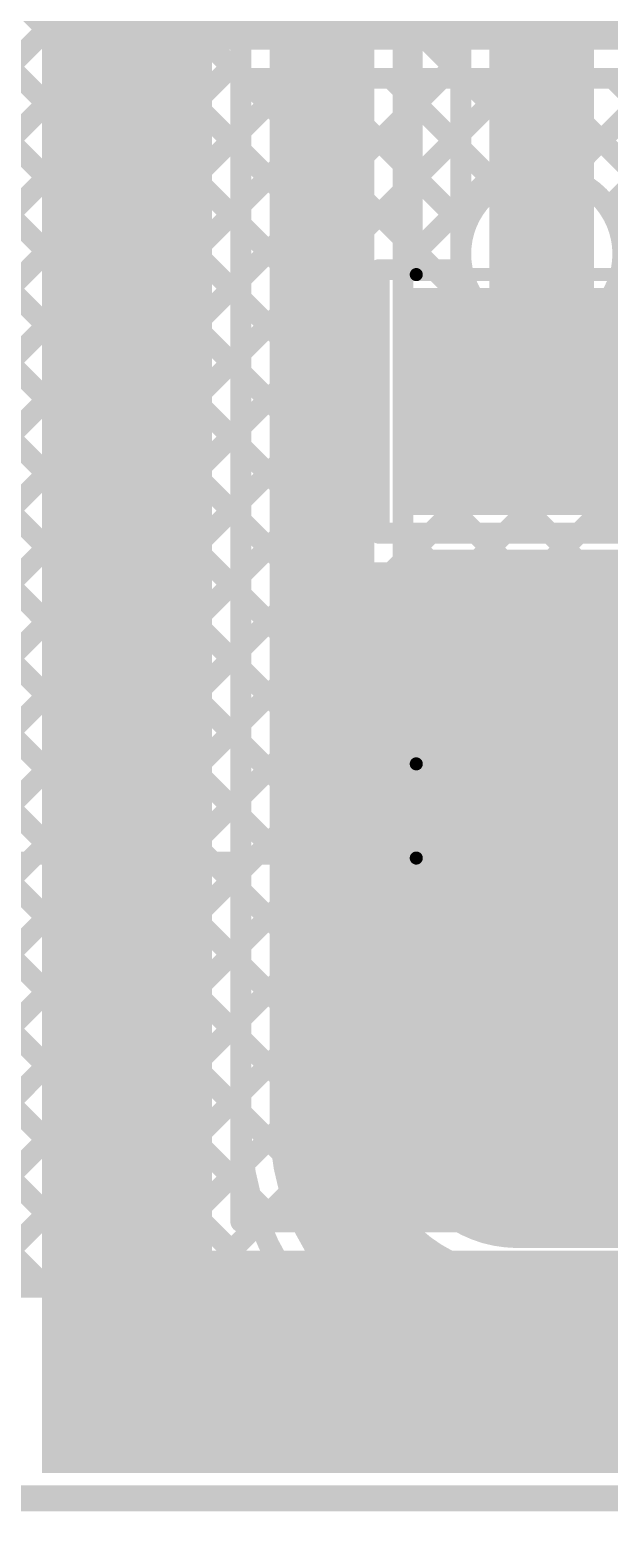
# Model space of a CAD drawing. Header units: millimetres. Extents: x 3.06 to 5.82, y 1.29 to 3.84.
# Drawn here: x 3.543 to 3.765, y 1.286 to 1.853 of the extents above; entities that cross this region are included whole.
import ezdxf

# ---------------------------------------------------------------- set-up
doc = ezdxf.new("R2010")
doc.units = ezdxf.units.MM
doc.header["$MEASUREMENT"] = 0
for name, color, linetype in [('BottomLayer', 5, 'Continuous'), ('BottomOverlay', 54, 'Continuous'), ('BottomPaste', 16, 'Continuous'), ('BottomSolder', 6, 'Continuous'), ('Mechanical13', 56, 'Continuous'), ('MultiLayer', 9, 'Continuous'), ('TopLayer', 1, 'Continuous'), ('TopOverlay', 2, 'Continuous'), ('TopPaste', 8, 'Continuous'), ('TopSolder', 216, 'Continuous'), ('ViaHoleLayer', 16, 'Continuous')]:
    doc.layers.add(name, color=color, linetype=linetype)

# ---------------------------------------------------------------- blocks, each defined once
blk = doc.blocks.new('SMD_H______4')
at = {"layer": 'TopLayer'}
for points in [[(-0.43393, -0.04921), (-0.36307, -0.04921), (-0.43393, 0.04921), (-0.36307, 0.04921)], [(-0.34187, -0.04921), (-0.26313, -0.04921), (-0.34187, 0.04921), (-0.26313, 0.04921)]]:
    blk.add_solid(points, dxfattribs=at)
at = {"layer": 'TopOverlay', "const_width": 0.005}
for points in [[(-0.477, 0.661), (-0.477, 0.046)], [(-0.477, 0.046), (-0.441, 0.046)], [(-0.441, 0.046), (-0.441, -0.057)], [(-0.254, 0.046), (0.151, 0.046)], [(-0.254, 0.046), (-0.254, -0.057)]]:
    blk.add_lwpolyline(points, dxfattribs=at)
at = {"layer": 'TopOverlay', "const_width": 0.0025}
for points in [[(-0.47825, 0.046, 1), (-0.47575, 0.046, 1)], [(-0.47825, 0.046, 1), (-0.47575, 0.046, 1)], [(-0.44225, 0.046, 1), (-0.43975, 0.046, 1)], [(-0.44225, 0.046, 1), (-0.43975, 0.046, 1)], [(-0.25525, 0.046, 1), (-0.25275, 0.046, 1)], [(-0.25525, 0.046, 1), (-0.25275, 0.046, 1)]]:
    blk.add_lwpolyline(points, format="xyb", close=True, dxfattribs=at)
at = {"layer": 'TopPaste'}
for points in [[(-0.43393, -0.04921), (-0.36307, -0.04921), (-0.43393, 0.04921), (-0.36307, 0.04921)], [(-0.34187, -0.04921), (-0.26313, -0.04921), (-0.34187, 0.04921), (-0.26313, 0.04921)]]:
    blk.add_solid(points, dxfattribs=at)
at = {"layer": 'TopSolder'}
for points in [[(-0.43793, -0.05321), (-0.35907, -0.05321), (-0.43793, 0.05321), (-0.35907, 0.05321)], [(-0.34587, -0.05321), (-0.25913, -0.05321), (-0.34587, 0.05321), (-0.25913, 0.05321)]]:
    blk.add_solid(points, dxfattribs=at)
blk = doc.blocks.new('RES_0805_B_51')
at = {"layer": 'BottomLayer'}
for points in [[(-0.06, -0.025), (-0.02, -0.025), (-0.06, 0.025), (-0.02, 0.025)], [(0.02, -0.025), (0.06, -0.025), (0.02, 0.025), (0.06, 0.025)]]:
    blk.add_solid(points, dxfattribs=at)
at = {"layer": 'BottomOverlay', "const_width": 0.00787}
for points in [[(-0.065, 0.03), (-0.065, -0.03)], [(0.065, 0.03), (-0.065, 0.03)], [(0.065, 0.03), (0.065, -0.03)], [(0.065, -0.03), (-0.065, -0.03)]]:
    blk.add_lwpolyline(points, dxfattribs=at)
at = {"layer": 'BottomOverlay', "const_width": 0.00394}
for points in [[(-0.06697, 0.03, 1), (-0.06303, 0.03, 1)], [(-0.06697, 0.03, 1), (-0.06303, 0.03, 1)], [(0.06303, 0.03, 1), (0.06697, 0.03, 1)], [(0.06303, 0.03, 1), (0.06697, 0.03, 1)], [(-0.06697, -0.03, 1), (-0.06303, -0.03, 1)], [(-0.06697, -0.03, 1), (-0.06303, -0.03, 1)], [(0.06303, -0.03, 1), (0.06697, -0.03, 1)], [(0.06303, -0.03, 1), (0.06697, -0.03, 1)]]:
    blk.add_lwpolyline(points, format="xyb", close=True, dxfattribs=at)
at = {"layer": 'BottomPaste'}
for points in [[(-0.06, -0.025), (-0.02, -0.025), (-0.06, 0.025), (-0.02, 0.025)], [(0.02, -0.025), (0.06, -0.025), (0.02, 0.025), (0.06, 0.025)]]:
    blk.add_solid(points, dxfattribs=at)
at = {"layer": 'BottomSolder'}
for points in [[(-0.064, -0.029), (-0.016, -0.029), (-0.064, 0.029), (-0.016, 0.029)], [(0.016, -0.029), (0.064, -0.029), (0.016, 0.029), (0.064, 0.029)]]:
    blk.add_solid(points, dxfattribs=at)

msp = doc.modelspace()

# ---------------------------------------------------------------- linework, layer by layer
at = {"layer": 'BottomLayer'}
for points, const_width in [([(3.133, 2.32587), (3.624, 1.83487)], 0.008), ([(3.133, 2.29758), (3.624, 1.80658)], 0.008), ([(3.133, 2.2693), (3.624, 1.7783)], 0.008), ([(3.133, 2.24101), (3.624, 1.75001)], 0.008), ([(3.133, 2.21273), (3.624, 1.72173)], 0.008), ([(3.133, 2.18444), (3.624, 1.69344)], 0.008), ([(3.133, 2.15616), (3.624, 1.66516)], 0.008), ([(3.133, 2.12788), (3.624, 1.63688)], 0.008), ([(3.73908, 1.76691), (3.73908, 2.1)], 0.04), ([(3.133, 2.09959), (3.624, 1.60859)], 0.008), ([(3.70808, 1.76691), (3.70808, 2.1)], 0.008), ([(3.133, 2.07131), (3.624, 1.58031)], 0.008), ([(3.133, 2.04302), (3.624, 1.55202)], 0.008), ([(3.686, 1.64953), (4.057, 2.02053)], 0.008), ([(3.133, 2.01474), (3.624, 1.52374)], 0.008), ([(3.25106, 1.554), (3.70808, 2.01102)], 0.008), ([(3.133, 1.98645), (3.624, 1.49545)], 0.008), ([(3.27934, 1.554), (3.70808, 1.98274)], 0.008), ([(3.133, 1.95817), (3.624, 1.46717)], 0.008), ([(3.133, 1.92989), (3.624, 1.43889)], 0.008), ([(3.133, 1.9016), (3.62768, 1.40692)], 0.008), ([(3.655, 1.43454), (3.655, 1.873)], 0.04), ([(3.133, 1.87332), (3.63432, 1.372)], 0.008), ([(3.624, 1.43454), (3.624, 1.873)], 0.008), ([(3.686, 1.43454), (3.686, 1.873)], 0.008), ([(3.30762, 1.554), (3.624, 1.87038)], 0.008), ([(3.30762, 1.554), (3.624, 1.87038)], 0.008), ([(3.686, 1.84752), (3.70808, 1.8696)], 0.008), ([(3.686, 1.85772), (3.70808, 1.83564)], 0.008), ([(3.133, 1.84503), (3.60603, 1.372)], 0.008), ([(3.33591, 1.554), (3.624, 1.84209)], 0.008), ([(3.686, 1.81924), (3.70808, 1.84131)], 0.008), ([(3.686, 1.82943), (3.70808, 1.80736)], 0.008), ([(3.133, 1.81675), (3.57775, 1.372)], 0.008), ([(3.352, 1.54181), (3.624, 1.81381)], 0.008), ([(3.686, 1.79095), (3.70808, 1.81303)], 0.008), ([(3.686, 1.62125), (3.877, 1.81225)], 0.008), ([(3.686, 1.80115), (3.70808, 1.77907)], 0.008), ([(3.133, 1.78846), (3.54946, 1.372)], 0.008), ([(3.352, 1.51352), (3.624, 1.78552)], 0.008), ([(3.686, 1.76267), (3.70808, 1.78475)], 0.008), ([(3.686, 1.59296), (3.877, 1.78396)], 0.008), ([(3.686, 1.77287), (3.81787, 1.641)], 0.008), ([(3.352, 1.48524), (3.624, 1.75724)], 0.008), ([(3.686, 1.73439), (3.70944, 1.75782)], 0.008), ([(3.686, 1.56468), (3.877, 1.75568)], 0.008), ([(3.76521, 1.75023), (3.877, 1.63843)], 0.008), ([(3.686, 1.74458), (3.79071, 1.63987)], 0.008), ([(3.686, 1.7061), (3.72136, 1.74146)], 0.008), ([(3.686, 1.67782), (3.74458, 1.7364)], 0.008), ([(3.74945, 1.7377), (3.84615, 1.641)], 0.008), ([(3.352, 1.45695), (3.624, 1.72895)], 0.008), ([(3.686, 1.7163), (3.77373, 1.62857)], 0.008), ([(3.352, 1.42867), (3.624, 1.70067)], 0.008), ([(3.686, 1.68801), (3.75959, 1.61443)], 0.008), ([(3.352, 1.40039), (3.624, 1.67239)], 0.008), ([(3.686, 1.65973), (3.74618, 1.59955)], 0.008), ([(3.352, 1.3721), (3.624, 1.6441)], 0.008), ([(3.686, 1.63144), (3.742, 1.57544)], 0.008), ([(3.7511, 1.60594), (3.77706, 1.6319)], 0.008), ([(3.773, 1.584), (3.799, 1.61)], 0.04), ([(3.38018, 1.372), (3.624, 1.61582)], 0.008), ([(3.686, 1.60316), (3.742, 1.54716)], 0.008), ([(3.773, 1.534), (3.773, 1.584)], 0.04), ([(3.686, 1.53639), (3.74368, 1.59408)], 0.008), ([(3.40847, 1.372), (3.624, 1.58753)], 0.008), ([(3.742, 1.57), (3.742, 1.584)], 0.008), ([(3.686, 1.57488), (3.742, 1.51888)], 0.008), ([(3.742, 1.534), (3.742, 1.57)], 0.008), ([(3.742, 1.534), (3.742, 1.57)], 0.008), ([(3.43675, 1.372), (3.624, 1.55925)], 0.008), ([(3.686, 1.50811), (3.742, 1.56411)], 0.008), ([(3.686, 1.54659), (3.84159, 1.391)], 0.008), ([(3.46504, 1.372), (3.624, 1.53096)], 0.008), ([(3.686, 1.47983), (3.742, 1.53583)], 0.008), ([(3.742, 1.498), (3.742, 1.534)], 0.008), ([(3.686, 1.51831), (3.81331, 1.391)], 0.008), ([(3.49332, 1.372), (3.624, 1.50268)], 0.008), ([(3.686, 1.45154), (3.742, 1.50754)], 0.008), ([(3.71341, 1.3941), (3.822, 1.50269)], 0.008), ([(3.68719, 1.42444), (3.76074, 1.498)], 0.008), ([(3.69683, 1.4058), (3.78903, 1.498)], 0.008), ([(3.7386, 1.391), (3.8456, 1.498)], 0.008), ([(3.742, 1.498), (3.804, 1.498)], 0.008), ([(3.76288, 1.498), (3.86988, 1.391)], 0.008), ([(3.76688, 1.391), (3.87388, 1.498)], 0.008), ([(3.686, 1.49002), (3.78502, 1.391)], 0.008), ([(3.52161, 1.372), (3.624, 1.47439)], 0.008), ([(3.686, 1.46174), (3.75674, 1.391)], 0.008), ([(3.54989, 1.372), (3.624, 1.44611)], 0.008), ([(3.68601, 1.43344), (3.72844, 1.39101)], 0.008), ([(3.57817, 1.372), (3.62515, 1.41898)], 0.008), ([(3.60646, 1.372), (3.63105, 1.3966)], 0.008), ([(3.72954, 1.391), (3.842, 1.391)], 0.008), ([(3.63474, 1.372), (3.64055, 1.3778)], 0.008), ([(3.72954, 1.36), (3.842, 1.36)], 0.04), ([(3.352, 1.372), (3.64452, 1.372)], 0.008)]:
    msp.add_lwpolyline(points, dxfattribs=dict(at, const_width=const_width))
for points, const_width in [([(3.684, 1.84752, 1), (3.688, 1.84752, 1)], 0.004), ([(3.622, 1.84209, 1), (3.626, 1.84209, 1)], 0.004), ([(3.70608, 1.84131, 1), (3.71008, 1.84131, 1)], 0.004), ([(3.622, 1.83487, 1), (3.626, 1.83487, 1)], 0.004), ([(3.70608, 1.83564, 1), (3.71008, 1.83564, 1)], 0.004), ([(3.684, 1.82943, 1), (3.688, 1.82943, 1)], 0.004), ([(3.684, 1.81924, 1), (3.688, 1.81924, 1)], 0.004), ([(3.622, 1.81381, 1), (3.626, 1.81381, 1)], 0.004), ([(3.70608, 1.81303, 1), (3.71008, 1.81303, 1)], 0.004), ([(3.622, 1.80658, 1), (3.626, 1.80658, 1)], 0.004), ([(3.70608, 1.80736, 1), (3.71008, 1.80736, 1)], 0.004), ([(3.684, 1.80115, 1), (3.688, 1.80115, 1)], 0.004), ([(3.622, 1.78552, 1), (3.626, 1.78552, 1)], 0.004), ([(3.684, 1.79095, 1), (3.688, 1.79095, 1)], 0.004), ([(3.70608, 1.78475, 1), (3.71008, 1.78475, 1)], 0.004), ([(3.72908, 1.76691, 1), (3.74908, 1.76691, 1)], 0.02), ([(3.622, 1.7783, 1), (3.626, 1.7783, 1)], 0.004), ([(3.70608, 1.77907, 1), (3.71008, 1.77907, 1)], 0.004), ([(3.73317, 1.76691, 1), (3.74498, 1.76691, 1)], 0.01181), ([(3.684, 1.77287, 1), (3.688, 1.77287, 1)], 0.004), ([(3.70608, 1.76691, 1), (3.71008, 1.76691, 1)], 0.004), ([(3.70608, 1.76691, 1), (3.71008, 1.76691, 1)], 0.004), ([(3.622, 1.75724, 1), (3.626, 1.75724, 1)], 0.004), ([(3.684, 1.76267, 1), (3.688, 1.76267, 1)], 0.004), ([(3.70744, 1.75782, 1), (3.71144, 1.75782, 1)], 0.004), ([(3.622, 1.75001, 1), (3.626, 1.75001, 1)], 0.004), ([(3.76321, 1.75023, 1), (3.76721, 1.75023, 1)], 0.004), ([(3.684, 1.74458, 1), (3.688, 1.74458, 1)], 0.004), ([(3.71936, 1.74146, 1), (3.72336, 1.74146, 1)], 0.004), ([(3.74258, 1.7364, 1), (3.74658, 1.7364, 1)], 0.004), ([(3.74745, 1.7377, 1), (3.75145, 1.7377, 1)], 0.004), ([(3.622, 1.72895, 1), (3.626, 1.72895, 1)], 0.004), ([(3.684, 1.73439, 1), (3.688, 1.73439, 1)], 0.004), ([(3.622, 1.72173, 1), (3.626, 1.72173, 1)], 0.004), ([(3.684, 1.7163, 1), (3.688, 1.7163, 1)], 0.004), ([(3.622, 1.70067, 1), (3.626, 1.70067, 1)], 0.004), ([(3.684, 1.7061, 1), (3.688, 1.7061, 1)], 0.004), ([(3.622, 1.69344, 1), (3.626, 1.69344, 1)], 0.004), ([(3.684, 1.68801, 1), (3.688, 1.68801, 1)], 0.004), ([(3.622, 1.67239, 1), (3.626, 1.67239, 1)], 0.004), ([(3.684, 1.67782, 1), (3.688, 1.67782, 1)], 0.004), ([(3.622, 1.66516, 1), (3.626, 1.66516, 1)], 0.004), ([(3.684, 1.65973, 1), (3.688, 1.65973, 1)], 0.004), ([(3.622, 1.6441, 1), (3.626, 1.6441, 1)], 0.004), ([(3.684, 1.64953, 1), (3.688, 1.64953, 1)], 0.004), ([(3.622, 1.63688, 1), (3.626, 1.63688, 1)], 0.004), ([(3.684, 1.63144, 1), (3.688, 1.63144, 1)], 0.004), ([(3.622, 1.61582, 1), (3.626, 1.61582, 1)], 0.004), ([(3.684, 1.62125, 1), (3.688, 1.62125, 1)], 0.004), ([(3.75759, 1.61443, 1), (3.76159, 1.61443, 1)], 0.004), ([(3.622, 1.60859, 1), (3.626, 1.60859, 1)], 0.004), ([(3.74908, 1.60592, 1), (3.75308, 1.60592, 1)], 0.004), ([(3.7491, 1.60594, 1), (3.7531, 1.60594, 1)], 0.004), ([(3.7491, 1.60594, 1), (3.7531, 1.60594, 1)], 0.004), ([(3.684, 1.60316, 1), (3.688, 1.60316, 1)], 0.004), ([(3.74418, 1.59955, 1), (3.74818, 1.59955, 1)], 0.004), ([(3.763, 1.584, 1), (3.783, 1.584, 1)], 0.02), ([(3.763, 1.584, 1), (3.783, 1.584, 1)], 0.02), ([(3.74168, 1.59408, 1), (3.74568, 1.59408, 1)], 0.004), ([(3.622, 1.58753, 1), (3.626, 1.58753, 1)], 0.004), ([(3.684, 1.59296, 1), (3.688, 1.59296, 1)], 0.004), ([(3.74, 1.584, 1), (3.744, 1.584, 1)], 0.004), ([(3.74, 1.584, 1), (3.744, 1.584, 1)], 0.004), ([(3.74, 1.584, 1), (3.744, 1.584, 1)], 0.004), ([(3.622, 1.58031, 1), (3.626, 1.58031, 1)], 0.004), ([(3.684, 1.57488, 1), (3.688, 1.57488, 1)], 0.004), ([(3.74, 1.57544, 1), (3.744, 1.57544, 1)], 0.004), ([(3.684, 1.56468, 1), (3.688, 1.56468, 1)], 0.004), ([(3.74, 1.57, 1), (3.744, 1.57, 1)], 0.004), ([(3.74, 1.57, 1), (3.744, 1.57, 1)], 0.004), ([(3.74, 1.57, 1), (3.744, 1.57, 1)], 0.004), ([(3.622, 1.55925, 1), (3.626, 1.55925, 1)], 0.004), ([(3.74, 1.56411, 1), (3.744, 1.56411, 1)], 0.004), ([(3.622, 1.55202, 1), (3.626, 1.55202, 1)], 0.004), ([(3.763, 1.534, 1), (3.783, 1.534, 1)], 0.02), ([(3.684, 1.54659, 1), (3.688, 1.54659, 1)], 0.004), ([(3.74, 1.54716, 1), (3.744, 1.54716, 1)], 0.004), ([(3.684, 1.53639, 1), (3.688, 1.53639, 1)], 0.004), ([(3.622, 1.53096, 1), (3.626, 1.53096, 1)], 0.004), ([(3.74, 1.53583, 1), (3.744, 1.53583, 1)], 0.004), ([(3.74, 1.534, 1), (3.744, 1.534, 1)], 0.004), ([(3.74, 1.534, 1), (3.744, 1.534, 1)], 0.004), ([(3.74, 1.534, 1), (3.744, 1.534, 1)], 0.004), ([(3.622, 1.52374, 1), (3.626, 1.52374, 1)], 0.004), ([(3.684, 1.51831, 1), (3.688, 1.51831, 1)], 0.004), ([(3.74, 1.51888, 1), (3.744, 1.51888, 1)], 0.004), ([(3.684, 1.50811, 1), (3.688, 1.50811, 1)], 0.004), ([(3.622, 1.50268, 1), (3.626, 1.50268, 1)], 0.004), ([(3.74, 1.50754, 1), (3.744, 1.50754, 1)], 0.004), ([(3.74, 1.498, 1), (3.744, 1.498, 1)], 0.004), ([(3.74, 1.498, 1), (3.744, 1.498, 1)], 0.004), ([(3.75874, 1.498, 1), (3.76274, 1.498, 1)], 0.004), ([(3.76088, 1.498, 1), (3.76488, 1.498, 1)], 0.004), ([(3.622, 1.49545, 1), (3.626, 1.49545, 1)], 0.004), ([(3.684, 1.49002, 1), (3.688, 1.49002, 1)], 0.004), ([(3.684, 1.47983, 1), (3.688, 1.47983, 1)], 0.004), ([(3.622, 1.47439, 1), (3.626, 1.47439, 1)], 0.004), ([(3.622, 1.46717, 1), (3.626, 1.46717, 1)], 0.004), ([(3.684, 1.46174, 1), (3.688, 1.46174, 1)], 0.004), ([(3.684, 1.45154, 1), (3.688, 1.45154, 1)], 0.004), ([(3.622, 1.44611, 1), (3.626, 1.44611, 1)], 0.004), ([(3.645, 1.43454, 1), (3.665, 1.43454, 1)], 0.02), ([(3.645, 1.43454, 1), (3.665, 1.43454, 1)], 0.02), ([(3.622, 1.43889, 1), (3.626, 1.43889, 1)], 0.004), ([(3.622, 1.43454, 1), (3.626, 1.43454, 1)], 0.004), ([(3.622, 1.43454, 1), (3.626, 1.43454, 1)], 0.004), ([(3.684, 1.43454, 1), (3.688, 1.43454, 1)], 0.004), ([(3.684, 1.43454, 1), (3.688, 1.43454, 1)], 0.004), ([(3.68401, 1.43344, 1), (3.68801, 1.43344, 1)], 0.004), ([(3.68519, 1.42444, 1), (3.68919, 1.42444, 1)], 0.004), ([(3.62315, 1.41898, 1), (3.62715, 1.41898, 1)], 0.004), ([(3.62568, 1.40692, 1), (3.62968, 1.40692, 1)], 0.004), ([(3.69483, 1.4058, 1), (3.69883, 1.4058, 1)], 0.004), ([(3.62906, 1.3966, 1), (3.63306, 1.3966, 1)], 0.004), ([(3.71141, 1.3941, 1), (3.71541, 1.3941, 1)], 0.004), ([(3.72644, 1.39101, 1), (3.73044, 1.39101, 1)], 0.004), ([(3.72754, 1.391, 1), (3.73154, 1.391, 1)], 0.004), ([(3.72754, 1.391, 1), (3.73154, 1.391, 1)], 0.004), ([(3.7366, 1.391, 1), (3.7406, 1.391, 1)], 0.004), ([(3.75474, 1.391, 1), (3.75874, 1.391, 1)], 0.004), ([(3.76488, 1.391, 1), (3.76888, 1.391, 1)], 0.004), ([(3.63855, 1.3778, 1), (3.64255, 1.3778, 1)], 0.004), ([(3.71954, 1.36, 1), (3.73954, 1.36, 1)], 0.02), ([(3.71954, 1.36, 1), (3.73954, 1.36, 1)], 0.02), ([(3.54746, 1.372, 1), (3.55146, 1.372, 1)], 0.004), ([(3.54789, 1.372, 1), (3.55189, 1.372, 1)], 0.004), ([(3.57575, 1.372, 1), (3.57975, 1.372, 1)], 0.004), ([(3.57617, 1.372, 1), (3.58017, 1.372, 1)], 0.004), ([(3.60403, 1.372, 1), (3.60803, 1.372, 1)], 0.004), ([(3.60446, 1.372, 1), (3.60846, 1.372, 1)], 0.004), ([(3.63232, 1.372, 1), (3.63632, 1.372, 1)], 0.004), ([(3.63274, 1.372, 1), (3.63674, 1.372, 1)], 0.004), ([(3.64252, 1.372, 1), (3.64652, 1.372, 1)], 0.004), ([(3.64252, 1.372, 1), (3.64652, 1.372, 1)], 0.004)]:
    msp.add_lwpolyline(points, format="xyb", close=True, dxfattribs=dict(at, const_width=const_width))
for points, const_width in [([(3.77008, 1.76691, -1), (3.70808, 1.76691)], 0.008), ([(3.742, 1.584, -0.199163), (3.7511, 1.60594)], 0.008), ([(3.742, 1.584, -0.198912), (3.75108, 1.60592)], 0.008), ([(3.72954, 1.36, -0.414214), (3.655, 1.43454)], 0.04), ([(3.64452, 1.372, -0.159899), (3.624, 1.43454)], 0.008), ([(3.72954, 1.391, -0.414214), (3.686, 1.43454)], 0.008)]:
    msp.add_lwpolyline(points, format="xyb", dxfattribs=dict(at, const_width=const_width))
at = {"layer": 'BottomSolder', "const_width": 0.01581}
msp.add_lwpolyline([(3.73117, 1.76691, 1), (3.74698, 1.76691, 1)], format="xyb", close=True, dxfattribs=at)
at = {"layer": 'Mechanical13', "const_width": 0.01}
msp.add_lwpolyline([(3.303, 1.29131), (5.81898, 1.29131)], dxfattribs=at)
at = {"layer": 'MultiLayer', "const_width": 0.01181}
msp.add_lwpolyline([(3.73317, 1.76691, 1), (3.74498, 1.76691, 1)], format="xyb", close=True, dxfattribs=at)
at = {"layer": 'TopLayer'}
for points, const_width in [([(3.624, 1.78552), (3.67248, 1.834)], 0.008), ([(3.624, 1.75724), (3.70076, 1.834)], 0.008), ([(3.624, 1.72895), (3.72905, 1.834)], 0.008), ([(3.624, 1.834), (3.792, 1.834)], 0.008), ([(3.624, 1.81381), (3.64419, 1.834)], 0.008), ([(3.624, 1.397), (3.624, 1.834)], 0.008), ([(3.62487, 1.834), (3.698, 1.76087)], 0.008), ([(3.65315, 1.834), (3.70987, 1.77728)], 0.008), ([(3.68143, 1.834), (3.7224, 1.79304)], 0.008), ([(3.6842, 1.76087), (3.75733, 1.834)], 0.008), ([(3.70972, 1.834), (3.74679, 1.79693)], 0.008), ([(3.738, 1.834), (3.792, 1.78)], 0.008), ([(3.74816, 1.79655), (3.78561, 1.834)], 0.008), ([(3.76629, 1.834), (3.792, 1.80829)], 0.008), ([(3.76452, 1.78462), (3.792, 1.8121)], 0.008), ([(3.624, 1.80658), (3.67686, 1.75372)], 0.008), ([(3.73908, 1.7025), (3.73908, 1.76691)], 0.04), ([(3.624, 1.7783), (3.67686, 1.72543)], 0.008), ([(3.70808, 1.76087), (3.70808, 1.76691)], 0.008), ([(3.67686, 1.76087), (3.70808, 1.76087)], 0.008), ([(3.67686, 1.66013), (3.67686, 1.76087)], 0.008), ([(3.624, 1.70067), (3.67686, 1.75353)], 0.008), ([(3.624, 1.75001), (3.67686, 1.69715)], 0.008), ([(3.624, 1.67239), (3.67686, 1.72525)], 0.008), ([(3.624, 1.72173), (3.67686, 1.66886)], 0.008), ([(3.624, 1.6441), (3.67686, 1.69696)], 0.008), ([(3.624, 1.69344), (3.92044, 1.397)], 0.008), ([(3.624, 1.61582), (3.67686, 1.66868)], 0.008), ([(3.624, 1.66516), (3.89216, 1.397)], 0.008), ([(3.624, 1.58753), (3.6966, 1.66013)], 0.008), ([(3.624, 1.55925), (3.72488, 1.66013)], 0.008), ([(3.624, 1.53096), (3.75317, 1.66013)], 0.008), ([(3.624, 1.50268), (3.78145, 1.66013)], 0.008), ([(3.624, 1.47439), (3.80703, 1.65743)], 0.008), ([(3.67686, 1.66013), (3.79729, 1.66013)], 0.008), ([(3.6856, 1.66013), (3.94873, 1.397)], 0.008), ([(3.71388, 1.66013), (3.97701, 1.397)], 0.008), ([(3.74217, 1.66013), (3.834, 1.5683)], 0.008), ([(3.624, 1.44611), (3.82311, 1.64522)], 0.008), ([(3.624, 1.63688), (3.86388, 1.397)], 0.008), ([(3.624, 1.41783), (3.834, 1.62783)], 0.008), ([(3.624, 1.60859), (3.83559, 1.397)], 0.008), ([(3.63146, 1.397), (3.83382, 1.59936)], 0.008), ([(3.624, 1.58031), (3.80731, 1.397)], 0.008), ([(3.65974, 1.397), (3.834, 1.57126)], 0.008), ([(3.68803, 1.397), (3.85703, 1.566)], 0.008), ([(3.71631, 1.397), (3.88531, 1.566)], 0.008), ([(3.7446, 1.397), (3.9136, 1.566)], 0.008), ([(3.624, 1.55202), (3.77902, 1.397)], 0.008), ([(3.624, 1.52374), (3.75074, 1.397)], 0.008), ([(3.624, 1.49545), (3.72245, 1.397)], 0.008), ([(3.624, 1.46717), (3.69417, 1.397)], 0.008), ([(3.624, 1.43889), (3.66589, 1.397)], 0.008), ([(3.624, 1.4106), (3.6376, 1.397)], 0.008), ([(3.624, 1.397), (4.00299, 1.397)], 0.008)]:
    msp.add_lwpolyline(points, dxfattribs=dict(at, const_width=const_width))
for points, const_width in [([(3.622, 1.834, 1), (3.626, 1.834, 1)], 0.004), ([(3.622, 1.834, 1), (3.626, 1.834, 1)], 0.004), ([(3.62287, 1.834, 1), (3.62687, 1.834, 1)], 0.004), ([(3.64219, 1.834, 1), (3.64619, 1.834, 1)], 0.004), ([(3.65115, 1.834, 1), (3.65515, 1.834, 1)], 0.004), ([(3.67048, 1.834, 1), (3.67448, 1.834, 1)], 0.004), ([(3.67943, 1.834, 1), (3.68343, 1.834, 1)], 0.004), ([(3.69876, 1.834, 1), (3.70276, 1.834, 1)], 0.004), ([(3.70772, 1.834, 1), (3.71172, 1.834, 1)], 0.004), ([(3.72705, 1.834, 1), (3.73105, 1.834, 1)], 0.004), ([(3.736, 1.834, 1), (3.74, 1.834, 1)], 0.004), ([(3.75533, 1.834, 1), (3.75933, 1.834, 1)], 0.004), ([(3.76429, 1.834, 1), (3.76829, 1.834, 1)], 0.004), ([(3.622, 1.81381, 1), (3.626, 1.81381, 1)], 0.004), ([(3.622, 1.80658, 1), (3.626, 1.80658, 1)], 0.004), ([(3.74479, 1.79693, 1), (3.74879, 1.79693, 1)], 0.004), ([(3.7204, 1.79304, 1), (3.7244, 1.79304, 1)], 0.004), ([(3.74616, 1.79655, 1), (3.75016, 1.79655, 1)], 0.004), ([(3.622, 1.78552, 1), (3.626, 1.78552, 1)], 0.004), ([(3.72908, 1.76691, 1), (3.74908, 1.76691, 1)], 0.02), ([(3.76252, 1.78462, 1), (3.76652, 1.78462, 1)], 0.004), ([(3.622, 1.7783, 1), (3.626, 1.7783, 1)], 0.004), ([(3.70786, 1.77728, 1), (3.71186, 1.77728, 1)], 0.004), ([(3.73317, 1.76691, 1), (3.74498, 1.76691, 1)], 0.01181), ([(3.70608, 1.76691, 1), (3.71008, 1.76691, 1)], 0.004), ([(3.70608, 1.76691, 1), (3.71008, 1.76691, 1)], 0.004), ([(3.622, 1.75724, 1), (3.626, 1.75724, 1)], 0.004), ([(3.67486, 1.76087, 1), (3.67886, 1.76087, 1)], 0.004), ([(3.67486, 1.76087, 1), (3.67886, 1.76087, 1)], 0.004), ([(3.6822, 1.76087, 1), (3.6862, 1.76087, 1)], 0.004), ([(3.696, 1.76087, 1), (3.7, 1.76087, 1)], 0.004), ([(3.70608, 1.76087, 1), (3.71008, 1.76087, 1)], 0.004), ([(3.70608, 1.76087, 1), (3.71008, 1.76087, 1)], 0.004), ([(3.67486, 1.75372, 1), (3.67886, 1.75372, 1)], 0.004), ([(3.67486, 1.75353, 1), (3.67886, 1.75353, 1)], 0.004), ([(3.622, 1.75001, 1), (3.626, 1.75001, 1)], 0.004), ([(3.622, 1.72895, 1), (3.626, 1.72895, 1)], 0.004), ([(3.67486, 1.72543, 1), (3.67886, 1.72543, 1)], 0.004), ([(3.67486, 1.72525, 1), (3.67886, 1.72525, 1)], 0.004), ([(3.622, 1.72173, 1), (3.626, 1.72173, 1)], 0.004), ([(3.72908, 1.7025, 1), (3.74908, 1.7025, 1)], 0.02), ([(3.622, 1.70067, 1), (3.626, 1.70067, 1)], 0.004), ([(3.67486, 1.69715, 1), (3.67886, 1.69715, 1)], 0.004), ([(3.67486, 1.69696, 1), (3.67886, 1.69696, 1)], 0.004), ([(3.622, 1.69344, 1), (3.626, 1.69344, 1)], 0.004), ([(3.622, 1.67239, 1), (3.626, 1.67239, 1)], 0.004), ([(3.67486, 1.66886, 1), (3.67886, 1.66886, 1)], 0.004), ([(3.67486, 1.66868, 1), (3.67886, 1.66868, 1)], 0.004), ([(3.622, 1.66516, 1), (3.626, 1.66516, 1)], 0.004), ([(3.67486, 1.66013, 1), (3.67886, 1.66013, 1)], 0.004), ([(3.67486, 1.66013, 1), (3.67886, 1.66013, 1)], 0.004), ([(3.6836, 1.66013, 1), (3.6876, 1.66013, 1)], 0.004), ([(3.6946, 1.66013, 1), (3.6986, 1.66013, 1)], 0.004), ([(3.71188, 1.66013, 1), (3.71588, 1.66013, 1)], 0.004), ([(3.72288, 1.66013, 1), (3.72688, 1.66013, 1)], 0.004), ([(3.74017, 1.66013, 1), (3.74417, 1.66013, 1)], 0.004), ([(3.75117, 1.66013, 1), (3.75517, 1.66013, 1)], 0.004), ([(3.622, 1.6441, 1), (3.626, 1.6441, 1)], 0.004), ([(3.622, 1.63688, 1), (3.626, 1.63688, 1)], 0.004), ([(3.622, 1.61582, 1), (3.626, 1.61582, 1)], 0.004), ([(3.622, 1.60859, 1), (3.626, 1.60859, 1)], 0.004), ([(3.622, 1.58753, 1), (3.626, 1.58753, 1)], 0.004), ([(3.622, 1.58031, 1), (3.626, 1.58031, 1)], 0.004), ([(3.622, 1.55925, 1), (3.626, 1.55925, 1)], 0.004), ([(3.622, 1.55202, 1), (3.626, 1.55202, 1)], 0.004), ([(3.622, 1.53096, 1), (3.626, 1.53096, 1)], 0.004), ([(3.622, 1.52374, 1), (3.626, 1.52374, 1)], 0.004), ([(3.622, 1.50268, 1), (3.626, 1.50268, 1)], 0.004), ([(3.622, 1.49545, 1), (3.626, 1.49545, 1)], 0.004), ([(3.622, 1.47439, 1), (3.626, 1.47439, 1)], 0.004), ([(3.622, 1.46717, 1), (3.626, 1.46717, 1)], 0.004), ([(3.622, 1.44611, 1), (3.626, 1.44611, 1)], 0.004), ([(3.622, 1.43889, 1), (3.626, 1.43889, 1)], 0.004), ([(3.622, 1.41783, 1), (3.626, 1.41783, 1)], 0.004), ([(3.622, 1.4106, 1), (3.626, 1.4106, 1)], 0.004), ([(3.622, 1.397, 1), (3.626, 1.397, 1)], 0.004), ([(3.622, 1.397, 1), (3.626, 1.397, 1)], 0.004), ([(3.62946, 1.397, 1), (3.63346, 1.397, 1)], 0.004), ([(3.6356, 1.397, 1), (3.6396, 1.397, 1)], 0.004), ([(3.65774, 1.397, 1), (3.66174, 1.397, 1)], 0.004), ([(3.66389, 1.397, 1), (3.66789, 1.397, 1)], 0.004), ([(3.68603, 1.397, 1), (3.69003, 1.397, 1)], 0.004), ([(3.69217, 1.397, 1), (3.69617, 1.397, 1)], 0.004), ([(3.71431, 1.397, 1), (3.71831, 1.397, 1)], 0.004), ([(3.72045, 1.397, 1), (3.72445, 1.397, 1)], 0.004), ([(3.7426, 1.397, 1), (3.7466, 1.397, 1)], 0.004), ([(3.74874, 1.397, 1), (3.75274, 1.397, 1)], 0.004)]:
    msp.add_lwpolyline(points, format="xyb", close=True, dxfattribs=dict(at, const_width=const_width))
at = {"layer": 'TopLayer', "const_width": 0.008}
msp.add_lwpolyline([(3.70808, 1.76691, -1), (3.77008, 1.76691)], format="xyb", dxfattribs=at)
at = {"layer": 'TopLayer'}
for points in [[(3.548, 1.301), (3.613, 1.301), (3.548, 3.012), (3.613, 3.012)], [(3.583, 1.845), (4.018, 1.845), (3.583, 1.9), (4.018, 1.9)], [(3.673, 1.512), (3.79, 1.512), (3.673, 1.649), (3.79, 1.649)], [(3.673, 1.401), (3.968, 1.401), (3.673, 1.562), (3.968, 1.562)], [(3.673, 1.399), (4.315, 1.399), (3.673, 1.475), (4.315, 1.475)], [(3.586, 1.345), (3.996, 1.345), (3.586, 1.386), (3.996, 1.386)], [(3.586, 1.301), (4.13133, 1.301), (3.586, 1.354), (4.13133, 1.354)]]:
    msp.add_solid(points, dxfattribs=at)
at = {"layer": 'TopSolder', "const_width": 0.01581}
msp.add_lwpolyline([(3.73117, 1.76691, 1), (3.74698, 1.76691, 1)], format="xyb", close=True, dxfattribs=at)
at = {"layer": 'ViaHoleLayer', "const_width": 0.00787}
msp.add_lwpolyline([(3.73514, 1.76691, 1), (3.74301, 1.76691, 1)], format="xyb", close=True, dxfattribs=at)

# ---------------------------------------------------------------- block references
for name, p, rotation in [('SMD_H______4', (3.73708, 2.013), 90), ('RES_0805_B_51', (3.813, 1.534), 180)]:
    msp.add_blockref(name, p, dxfattribs=dict(rotation=rotation))

doc.saveas('drawing.dxf')
